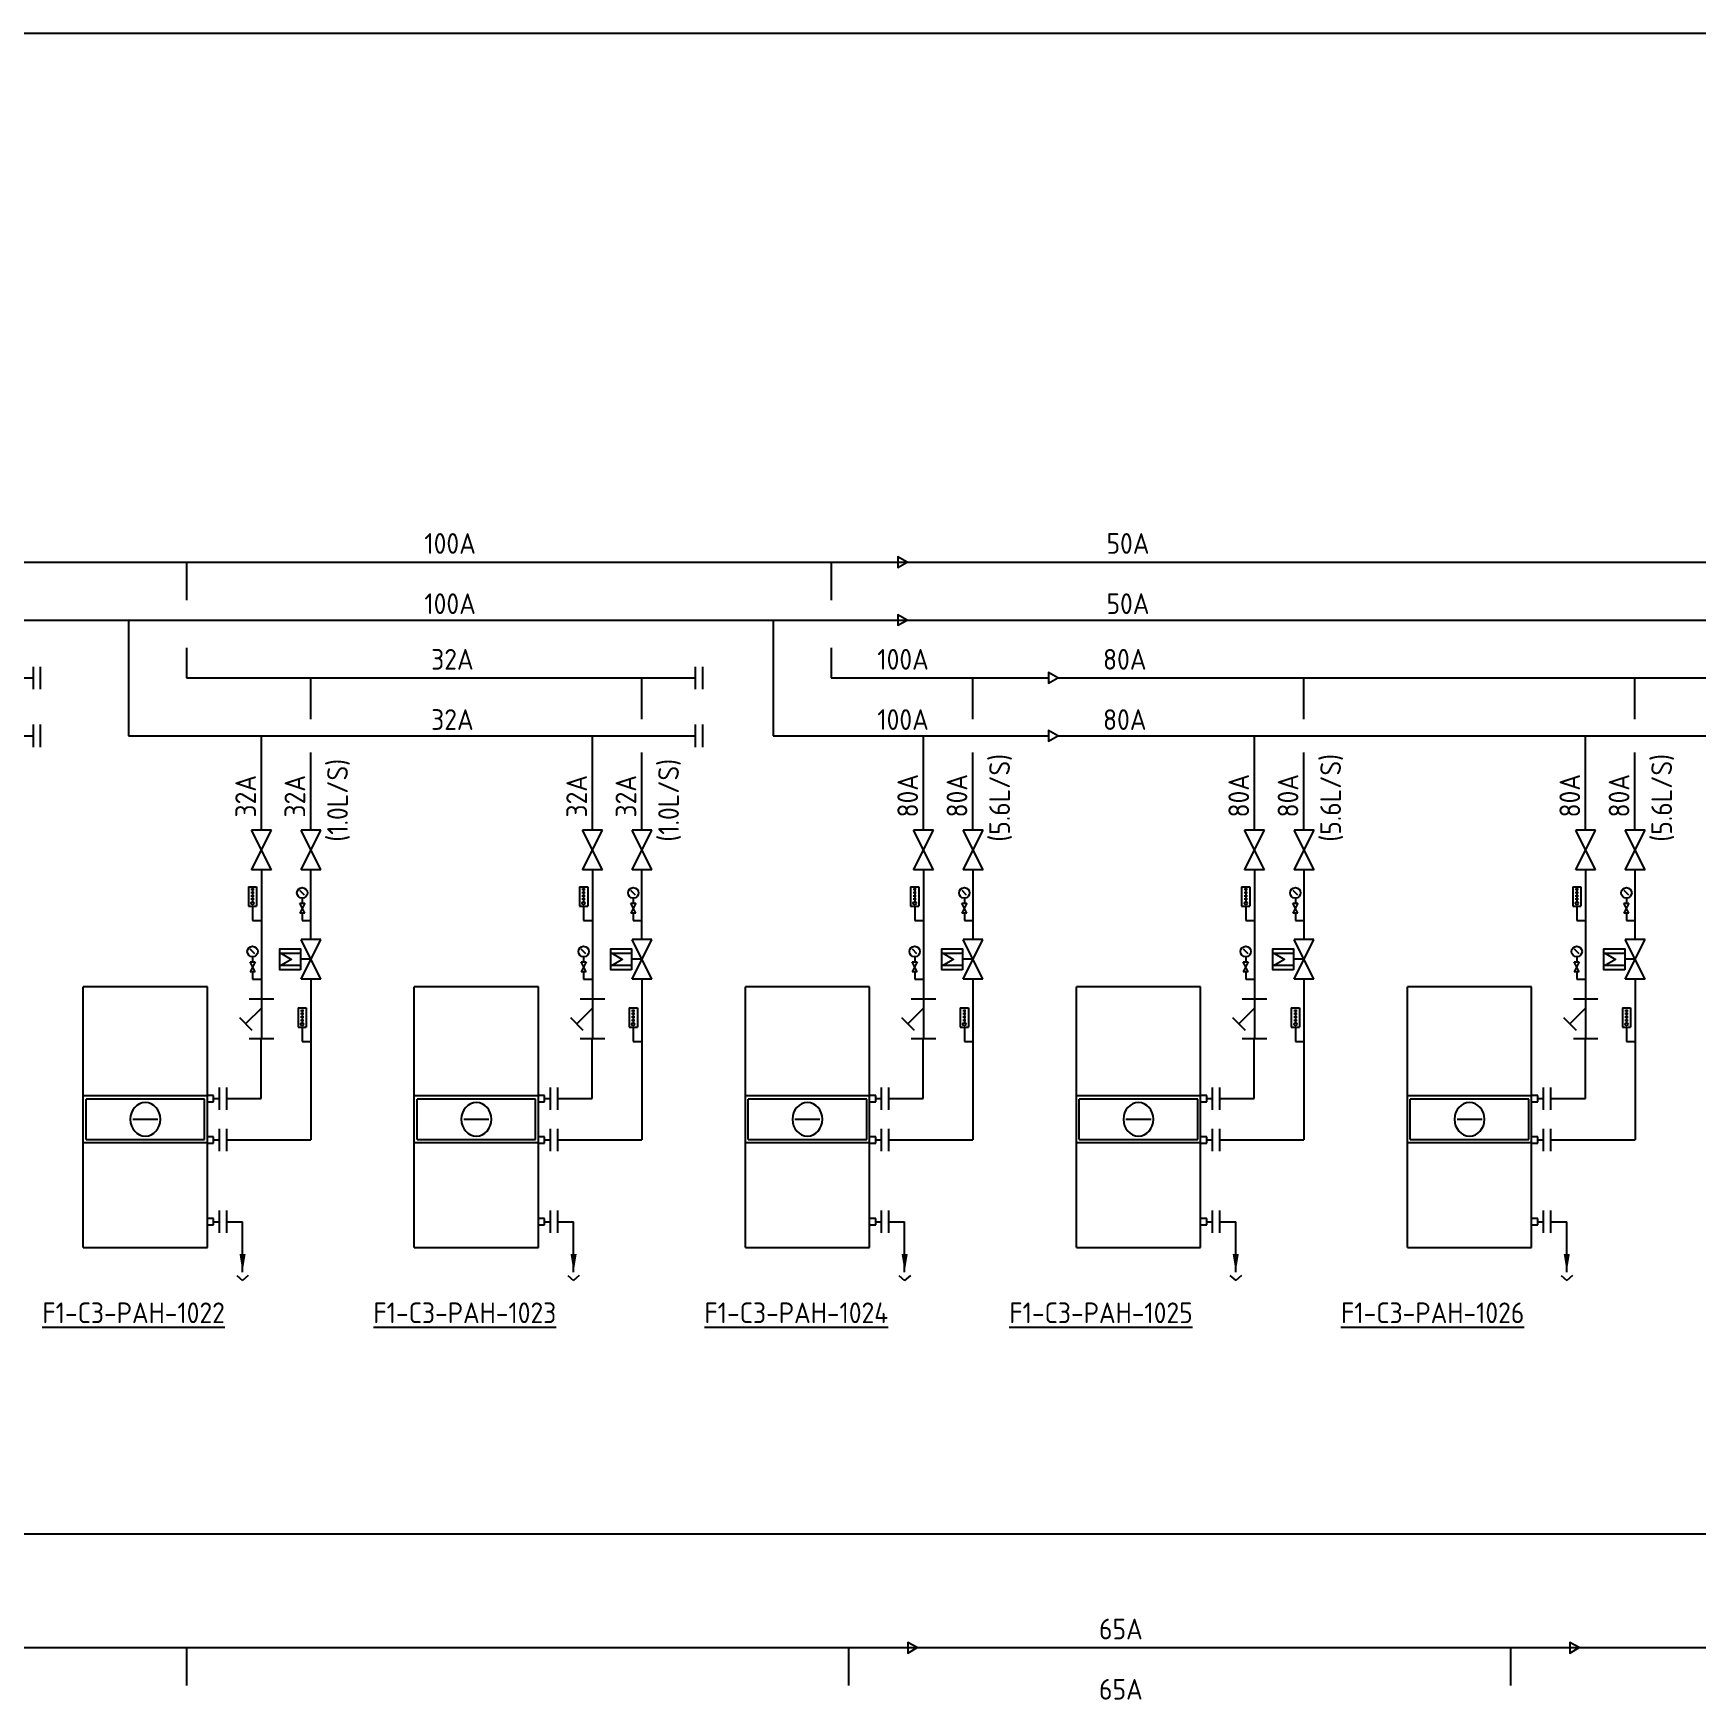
# Model space of a CAD drawing. Extents: x 41398 to 42063, y 84999 to 85463.
# Drawn here: x 41615.4 to 41816.4, y 85258 to 85459.4 of the extents above; entities that cross this region are included whole.
import ezdxf
from ezdxf.enums import TextEntityAlignment as Align

# ---------------------------------------------------------------- set-up
doc = ezdxf.new("R2010")
doc.units = 0
doc.header["$LTSCALE"] = 10
for name, color, linetype in [('A-DETL-01', 1, 'Continuous'), ('M-CWTR-9PIPE-R', 110, 'Continuous'), ('M-CWTR-9PIPE-S', 200, 'Continuous'), ('M-CWTR-TEXT', 3, 'Continuous'), ('M-CWTR-VAVE', 2, 'Continuous'), ('M-HVAC-CPIPE', 4, 'Continuous'), ('M-HVAC-EQPM', 22, 'Continuous'), ('M-HVAC-EQPM-TEXT', 4, 'Continuous'), ('M-PIPE-FITTING', 2, 'Continuous'), ('U-CDA-TXT', 4, 'Continuous'), ('U-CDA-V', 3, 'Continuous'), ('U-CH-V', 3, 'Continuous')]:
    doc.layers.add(name, color=color, linetype=linetype)
doc.styles.add('AA-TXT', font='isocp.shx', dxfattribs={"width": 0.8, "bigfont": 'chineset.shx'})

# ---------------------------------------------------------------- blocks, each defined once
blk = doc.blocks.new('A$C5D640173')
at = {"layer": 'U-CDA-V'}
for p, q in [((0, 0), (0, 2.72)), ((0.88, 0), (0.88, 2.72))]:
    blk.add_line(p, q, dxfattribs=at)

msp = doc.modelspace()

# ---------------------------------------------------------------- linework, layer by layer
at = {"layer": 'A-DETL-01', "linetype": 'Continuous'}
for p, q in [((41416.51, 85459.35), (42061.61, 85459.35)), ((41416.51, 85278.04), (42061.61, 85278.04))]:
    msp.add_line(p, q, dxfattribs=at)
at = {"layer": 'M-CWTR-9PIPE-R'}
for p, q in [((41517.39, 85395.46), (42004.95, 85395.46)), ((41633.9, 85395.46), (41633.9, 85390.87)), ((41711.79, 85395.46), (41711.79, 85390.87)), ((41633.9, 85385.08), (41633.9, 85381.46)), ((41711.79, 85385.08), (41711.79, 85381.46)), ((41553.9, 85381.46), (41615.41, 85381.46)), ((41633.9, 85381.46), (41695.41, 85381.46)), ((41648.93, 85376.46), (41648.93, 85381.46)), ((41688.93, 85376.46), (41688.93, 85381.46)), ((41711.79, 85381.46), (41738.08, 85381.46)), ((41728.93, 85376.46), (41728.93, 85381.46)), ((41739.2, 85381.46), (41817.92, 85381.46)), ((41768.93, 85376.46), (41768.93, 85381.46)), ((41808.93, 85376.46), (41808.93, 85381.46)), ((41648.93, 85363.08), (41648.93, 85372.46)), ((41688.93, 85363.08), (41688.93, 85372.46)), ((41728.93, 85363.08), (41728.93, 85372.46)), ((41768.93, 85363.08), (41768.93, 85372.46)), ((41808.93, 85363.08), (41808.93, 85372.46)), ((41648.95, 85349.86), (41648.95, 85358.29)), ((41688.95, 85349.86), (41688.95, 85358.29)), ((41728.95, 85349.86), (41728.95, 85358.29)), ((41768.95, 85349.86), (41768.95, 85358.29)), ((41808.95, 85349.86), (41808.95, 85358.29)), ((41648.94, 85345.06), (41648.94, 85325.63)), ((41688.94, 85345.06), (41688.94, 85325.63)), ((41728.94, 85345.06), (41728.94, 85325.63)), ((41768.94, 85345.06), (41768.94, 85325.63)), ((41808.94, 85345.06), (41808.94, 85325.63)), ((41638.76, 85325.63), (41648.94, 85325.63)), ((41678.76, 85325.63), (41688.94, 85325.63)), ((41718.76, 85325.63), (41728.94, 85325.63)), ((41758.76, 85325.63), (41768.94, 85325.63)), ((41798.76, 85325.63), (41808.94, 85325.63)), ((41517.64, 85264.29), (41964.95, 85264.29)), ((41633.9, 85264.29), (41633.9, 85259.7)), ((41713.9, 85264.29), (41713.9, 85259.7)), ((41793.9, 85264.29), (41793.9, 85259.7))]:
    msp.add_line(p, q, dxfattribs=at)
for points in [[(41720.98, 85395.46), (41719.87, 85396.1), (41719.87, 85394.82)], [(41739.2, 85381.46), (41738.08, 85382.1), (41738.08, 85380.82)], [(41722.2, 85264.29), (41721.08, 85264.93), (41721.08, 85263.64)], [(41802.2, 85264.29), (41801.08, 85264.93), (41801.08, 85263.64)]]:
    msp.add_lwpolyline(points, close=True, dxfattribs=at)
at = {"layer": 'M-CWTR-9PIPE-S'}
for p, q in [((41514.39, 85388.46), (42004.95, 85388.46)), ((41626.9, 85388.46), (41626.9, 85374.46)), ((41704.79, 85388.46), (41704.79, 85374.46)), ((41546.9, 85374.46), (41615.41, 85374.46)), ((41626.9, 85374.46), (41695.41, 85374.46)), ((41642.96, 85363.08), (41642.96, 85374.46)), ((41682.96, 85363.08), (41682.96, 85374.46)), ((41704.79, 85374.46), (41738.08, 85374.46)), ((41722.96, 85363.08), (41722.96, 85374.46)), ((41739.2, 85374.46), (41817.92, 85374.46)), ((41762.96, 85363.08), (41762.96, 85374.46)), ((41802.96, 85363.08), (41802.96, 85374.46)), ((41642.96, 85358.29), (41642.96, 85342.66)), ((41682.96, 85358.29), (41682.96, 85342.66)), ((41722.96, 85358.29), (41722.96, 85342.66)), ((41762.96, 85358.29), (41762.96, 85342.66)), ((41802.96, 85358.29), (41802.96, 85342.66)), ((41642.94, 85330.63), (41642.94, 85337.86)), ((41682.94, 85330.63), (41682.94, 85337.86)), ((41722.94, 85330.63), (41722.94, 85337.86)), ((41762.94, 85330.63), (41762.94, 85337.86)), ((41802.94, 85330.63), (41802.94, 85337.86)), ((41638.77, 85330.63), (41642.94, 85330.63)), ((41678.77, 85330.63), (41682.94, 85330.63)), ((41718.77, 85330.63), (41722.94, 85330.63)), ((41758.77, 85330.63), (41762.94, 85330.63)), ((41798.77, 85330.63), (41802.94, 85330.63))]:
    msp.add_line(p, q, dxfattribs=at)
for points in [[(41720.98, 85388.46), (41719.87, 85389.1), (41719.87, 85387.82)], [(41739.2, 85374.46), (41738.08, 85375.1), (41738.08, 85373.82)]]:
    msp.add_lwpolyline(points, close=True, dxfattribs=at)
at = {"layer": 'M-CWTR-VAVE'}
for p, q in [((41641.77, 85358.28), (41644.17, 85363.08)), ((41644.17, 85358.28), (41641.77, 85363.08)), ((41644.17, 85363.08), (41641.77, 85363.08)), ((41647.76, 85358.28), (41650.16, 85363.08)), ((41650.16, 85358.28), (41647.76, 85363.08)), ((41650.16, 85363.08), (41647.76, 85363.08)), ((41681.77, 85358.28), (41684.17, 85363.08)), ((41684.17, 85358.28), (41681.77, 85363.08)), ((41684.17, 85363.08), (41681.77, 85363.08)), ((41687.76, 85358.28), (41690.16, 85363.08)), ((41690.16, 85358.28), (41687.76, 85363.08)), ((41690.16, 85363.08), (41687.76, 85363.08)), ((41721.77, 85358.28), (41724.17, 85363.08)), ((41724.17, 85358.28), (41721.77, 85363.08)), ((41724.17, 85363.08), (41721.77, 85363.08)), ((41727.76, 85358.28), (41730.16, 85363.08)), ((41730.16, 85358.28), (41727.76, 85363.08)), ((41730.16, 85363.08), (41727.76, 85363.08)), ((41761.77, 85358.28), (41764.17, 85363.08)), ((41764.17, 85358.28), (41761.77, 85363.08)), ((41764.17, 85363.08), (41761.77, 85363.08)), ((41767.76, 85358.28), (41770.16, 85363.08)), ((41770.16, 85358.28), (41767.76, 85363.08)), ((41770.16, 85363.08), (41767.76, 85363.08)), ((41801.77, 85358.28), (41804.17, 85363.08)), ((41804.17, 85358.28), (41801.77, 85363.08)), ((41804.17, 85363.08), (41801.77, 85363.08)), ((41807.76, 85358.28), (41810.16, 85363.08)), ((41810.16, 85358.28), (41807.76, 85363.08)), ((41810.16, 85363.08), (41807.76, 85363.08)), ((41644.17, 85358.28), (41641.77, 85358.28)), ((41650.16, 85358.28), (41647.76, 85358.28)), ((41684.17, 85358.28), (41681.77, 85358.28)), ((41690.16, 85358.28), (41687.76, 85358.28)), ((41724.17, 85358.28), (41721.77, 85358.28)), ((41730.16, 85358.28), (41727.76, 85358.28)), ((41764.17, 85358.28), (41761.77, 85358.28)), ((41770.16, 85358.28), (41767.76, 85358.28)), ((41804.17, 85358.28), (41801.77, 85358.28)), ((41810.16, 85358.28), (41807.76, 85358.28)), ((41641.41, 85356.24), (41642.39, 85356.24)), ((41641.41, 85356.24), (41642.39, 85356.24)), ((41641.41, 85356.24), (41641.41, 85353.89)), ((41641.41, 85356.24), (41641.41, 85353.89)), ((41641.7, 85355.93), (41642.1, 85355.93)), ((41641.7, 85355.93), (41642.1, 85355.93)), ((41641.7, 85355.53), (41642.1, 85355.53)), ((41641.7, 85355.53), (41642.1, 85355.53)), ((41641.9, 85356.04), (41641.9, 85354.42)), ((41641.9, 85356.04), (41641.9, 85354.42)), ((41642.39, 85356.24), (41642.39, 85353.89)), ((41642.39, 85356.24), (41642.39, 85353.89)), ((41648.18, 85355.22), (41647.62, 85355.77)), ((41681.41, 85356.24), (41682.39, 85356.24)), ((41681.41, 85356.24), (41682.39, 85356.24)), ((41681.41, 85356.24), (41681.41, 85353.89)), ((41681.41, 85356.24), (41681.41, 85353.89)), ((41681.7, 85355.93), (41682.1, 85355.93)), ((41681.7, 85355.93), (41682.1, 85355.93)), ((41681.7, 85355.53), (41682.1, 85355.53)), ((41681.7, 85355.53), (41682.1, 85355.53)), ((41681.9, 85356.04), (41681.9, 85354.42)), ((41681.9, 85356.04), (41681.9, 85354.42)), ((41682.39, 85356.24), (41682.39, 85353.89)), ((41682.39, 85356.24), (41682.39, 85353.89)), ((41688.18, 85355.22), (41687.62, 85355.77)), ((41721.41, 85356.24), (41722.39, 85356.24)), ((41721.41, 85356.24), (41722.39, 85356.24)), ((41721.41, 85356.24), (41721.41, 85353.89)), ((41721.41, 85356.24), (41721.41, 85353.89)), ((41721.7, 85355.93), (41722.1, 85355.93)), ((41721.7, 85355.93), (41722.1, 85355.93)), ((41721.7, 85355.53), (41722.1, 85355.53)), ((41721.7, 85355.53), (41722.1, 85355.53)), ((41721.9, 85356.04), (41721.9, 85354.42)), ((41721.9, 85356.04), (41721.9, 85354.42)), ((41722.39, 85356.24), (41722.39, 85353.89)), ((41722.39, 85356.24), (41722.39, 85353.89)), ((41728.18, 85355.22), (41727.62, 85355.77)), ((41761.41, 85356.24), (41762.39, 85356.24)), ((41761.41, 85356.24), (41762.39, 85356.24)), ((41761.41, 85356.24), (41761.41, 85353.89)), ((41761.41, 85356.24), (41761.41, 85353.89)), ((41761.7, 85355.93), (41762.1, 85355.93)), ((41761.7, 85355.93), (41762.1, 85355.93)), ((41761.7, 85355.53), (41762.1, 85355.53)), ((41761.7, 85355.53), (41762.1, 85355.53)), ((41761.9, 85356.04), (41761.9, 85354.42)), ((41761.9, 85356.04), (41761.9, 85354.42)), ((41762.39, 85356.24), (41762.39, 85353.89)), ((41762.39, 85356.24), (41762.39, 85353.89)), ((41768.18, 85355.22), (41767.62, 85355.77)), ((41801.41, 85356.24), (41802.39, 85356.24)), ((41801.41, 85356.24), (41802.39, 85356.24)), ((41801.41, 85356.24), (41801.41, 85353.89)), ((41801.41, 85356.24), (41801.41, 85353.89)), ((41801.7, 85355.93), (41802.1, 85355.93)), ((41801.7, 85355.93), (41802.1, 85355.93)), ((41801.7, 85355.53), (41802.1, 85355.53)), ((41801.7, 85355.53), (41802.1, 85355.53)), ((41801.9, 85356.04), (41801.9, 85354.42)), ((41801.9, 85356.04), (41801.9, 85354.42)), ((41802.39, 85356.24), (41802.39, 85353.89)), ((41802.39, 85356.24), (41802.39, 85353.89)), ((41808.18, 85355.22), (41807.62, 85355.77)), ((41641.41, 85353.89), (41642.39, 85353.89)), ((41641.41, 85353.89), (41642.39, 85353.89)), ((41641.7, 85355.14), (41642.1, 85355.14)), ((41641.7, 85355.14), (41642.1, 85355.14)), ((41641.7, 85354.75), (41642.1, 85354.75)), ((41641.7, 85354.75), (41642.1, 85354.75)), ((41641.9, 85353.89), (41641.9, 85352.15)), ((41641.9, 85353.89), (41641.9, 85352.15)), ((41648.2, 85354.25), (41647.6, 85353.05)), ((41648.2, 85353.05), (41647.6, 85354.25)), ((41647.6, 85354.25), (41648.2, 85354.25)), ((41647.9, 85354.86), (41647.9, 85354.25)), ((41681.41, 85353.89), (41682.39, 85353.89)), ((41681.41, 85353.89), (41682.39, 85353.89)), ((41681.7, 85355.14), (41682.1, 85355.14)), ((41681.7, 85355.14), (41682.1, 85355.14)), ((41681.7, 85354.75), (41682.1, 85354.75)), ((41681.7, 85354.75), (41682.1, 85354.75)), ((41681.9, 85353.89), (41681.9, 85352.15)), ((41681.9, 85353.89), (41681.9, 85352.15)), ((41688.2, 85354.25), (41687.6, 85353.05)), ((41688.2, 85353.05), (41687.6, 85354.25)), ((41687.6, 85354.25), (41688.2, 85354.25)), ((41687.9, 85354.86), (41687.9, 85354.25)), ((41721.41, 85353.89), (41722.39, 85353.89)), ((41721.41, 85353.89), (41722.39, 85353.89)), ((41721.7, 85355.14), (41722.1, 85355.14)), ((41721.7, 85355.14), (41722.1, 85355.14)), ((41721.7, 85354.75), (41722.1, 85354.75)), ((41721.7, 85354.75), (41722.1, 85354.75)), ((41721.9, 85353.89), (41721.9, 85352.15)), ((41721.9, 85353.89), (41721.9, 85352.15)), ((41728.2, 85354.25), (41727.6, 85353.05)), ((41728.2, 85353.05), (41727.6, 85354.25)), ((41727.6, 85354.25), (41728.2, 85354.25)), ((41727.9, 85354.86), (41727.9, 85354.25)), ((41761.41, 85353.89), (41762.39, 85353.89)), ((41761.41, 85353.89), (41762.39, 85353.89)), ((41761.7, 85355.14), (41762.1, 85355.14)), ((41761.7, 85355.14), (41762.1, 85355.14)), ((41761.7, 85354.75), (41762.1, 85354.75)), ((41761.7, 85354.75), (41762.1, 85354.75)), ((41761.9, 85353.89), (41761.9, 85352.15)), ((41761.9, 85353.89), (41761.9, 85352.15)), ((41768.2, 85354.25), (41767.6, 85353.05)), ((41768.2, 85353.05), (41767.6, 85354.25)), ((41767.6, 85354.25), (41768.2, 85354.25)), ((41767.9, 85354.86), (41767.9, 85354.25)), ((41801.41, 85353.89), (41802.39, 85353.89)), ((41801.41, 85353.89), (41802.39, 85353.89)), ((41801.7, 85355.14), (41802.1, 85355.14)), ((41801.7, 85355.14), (41802.1, 85355.14)), ((41801.7, 85354.75), (41802.1, 85354.75)), ((41801.7, 85354.75), (41802.1, 85354.75)), ((41801.9, 85353.89), (41801.9, 85352.15)), ((41801.9, 85353.89), (41801.9, 85352.15)), ((41808.2, 85354.25), (41807.6, 85353.05)), ((41808.2, 85353.05), (41807.6, 85354.25)), ((41807.6, 85354.25), (41808.2, 85354.25)), ((41807.9, 85354.86), (41807.9, 85354.25)), ((41641.9, 85352.15), (41642.94, 85352.15)), ((41648.2, 85353.05), (41647.6, 85353.05)), ((41647.9, 85353.05), (41647.9, 85352.15)), ((41647.9, 85352.15), (41648.94, 85352.15)), ((41681.9, 85352.15), (41682.94, 85352.15)), ((41688.2, 85353.05), (41687.6, 85353.05)), ((41687.9, 85353.05), (41687.9, 85352.15)), ((41687.9, 85352.15), (41688.94, 85352.15)), ((41721.9, 85352.15), (41722.94, 85352.15)), ((41728.2, 85353.05), (41727.6, 85353.05)), ((41727.9, 85353.05), (41727.9, 85352.15)), ((41727.9, 85352.15), (41728.94, 85352.15)), ((41761.9, 85352.15), (41762.94, 85352.15)), ((41768.2, 85353.05), (41767.6, 85353.05)), ((41767.9, 85353.05), (41767.9, 85352.15)), ((41767.9, 85352.15), (41768.94, 85352.15)), ((41801.9, 85352.15), (41802.94, 85352.15)), ((41808.2, 85353.05), (41807.6, 85353.05)), ((41807.9, 85353.05), (41807.9, 85352.15)), ((41807.9, 85352.15), (41808.94, 85352.15)), ((41647.75, 85345.06), (41650.15, 85349.86)), ((41650.15, 85345.06), (41647.75, 85349.86)), ((41650.15, 85349.86), (41647.75, 85349.86)), ((41687.75, 85345.06), (41690.15, 85349.86)), ((41690.15, 85345.06), (41687.75, 85349.86)), ((41690.15, 85349.86), (41687.75, 85349.86)), ((41727.75, 85345.06), (41730.15, 85349.86)), ((41730.15, 85345.06), (41727.75, 85349.86)), ((41730.15, 85349.86), (41727.75, 85349.86)), ((41767.75, 85345.06), (41770.15, 85349.86)), ((41770.15, 85345.06), (41767.75, 85349.86)), ((41770.15, 85349.86), (41767.75, 85349.86)), ((41807.75, 85345.06), (41810.15, 85349.86)), ((41810.15, 85345.06), (41807.75, 85349.86)), ((41810.15, 85349.86), (41807.75, 85349.86)), ((41642.18, 85348.12), (41641.62, 85348.68)), ((41641.9, 85347.76), (41641.9, 85347.16)), ((41682.18, 85348.12), (41681.62, 85348.68)), ((41681.9, 85347.76), (41681.9, 85347.16)), ((41722.18, 85348.12), (41721.62, 85348.68)), ((41721.9, 85347.76), (41721.9, 85347.16)), ((41762.18, 85348.12), (41761.62, 85348.68)), ((41761.9, 85347.76), (41761.9, 85347.16)), ((41802.18, 85348.12), (41801.62, 85348.68)), ((41801.9, 85347.76), (41801.9, 85347.16)), ((41642.2, 85347.16), (41641.6, 85345.96)), ((41642.2, 85345.96), (41641.6, 85347.16)), ((41641.6, 85347.16), (41642.2, 85347.16)), ((41642.2, 85345.96), (41641.6, 85345.96)), ((41641.9, 85345.96), (41641.9, 85345.06)), ((41682.2, 85347.16), (41681.6, 85345.96)), ((41682.2, 85345.96), (41681.6, 85347.16)), ((41681.6, 85347.16), (41682.2, 85347.16)), ((41682.2, 85345.96), (41681.6, 85345.96)), ((41681.9, 85345.96), (41681.9, 85345.06)), ((41722.2, 85347.16), (41721.6, 85345.96)), ((41722.2, 85345.96), (41721.6, 85347.16)), ((41721.6, 85347.16), (41722.2, 85347.16)), ((41722.2, 85345.96), (41721.6, 85345.96)), ((41721.9, 85345.96), (41721.9, 85345.06)), ((41762.2, 85347.16), (41761.6, 85345.96)), ((41762.2, 85345.96), (41761.6, 85347.16)), ((41761.6, 85347.16), (41762.2, 85347.16)), ((41762.2, 85345.96), (41761.6, 85345.96)), ((41761.9, 85345.96), (41761.9, 85345.06)), ((41802.2, 85347.16), (41801.6, 85345.96)), ((41802.2, 85345.96), (41801.6, 85347.16)), ((41801.6, 85347.16), (41802.2, 85347.16)), ((41802.2, 85345.96), (41801.6, 85345.96)), ((41801.9, 85345.96), (41801.9, 85345.06)), ((41641.9, 85345.06), (41642.94, 85345.06)), ((41650.15, 85345.06), (41647.75, 85345.06)), ((41681.9, 85345.06), (41682.94, 85345.06)), ((41690.15, 85345.06), (41687.75, 85345.06)), ((41721.9, 85345.06), (41722.94, 85345.06)), ((41730.15, 85345.06), (41727.75, 85345.06)), ((41761.9, 85345.06), (41762.94, 85345.06)), ((41770.15, 85345.06), (41767.75, 85345.06)), ((41801.9, 85345.06), (41802.94, 85345.06)), ((41810.15, 85345.06), (41807.75, 85345.06)), ((41642.96, 85341.56), (41641.06, 85339.66)), ((41644.46, 85342.66), (41641.49, 85342.66)), ((41642.96, 85342.66), (41642.96, 85337.86)), ((41647.41, 85341.61), (41648.39, 85341.61)), ((41647.41, 85341.61), (41648.39, 85341.61)), ((41647.41, 85341.61), (41647.41, 85339.26)), ((41647.41, 85341.61), (41647.41, 85339.26)), ((41647.7, 85341.29), (41648.1, 85341.29)), ((41647.7, 85341.29), (41648.1, 85341.29)), ((41647.9, 85341.41), (41647.9, 85339.79)), ((41647.9, 85341.41), (41647.9, 85339.79)), ((41648.39, 85341.61), (41648.39, 85339.26)), ((41648.39, 85341.61), (41648.39, 85339.26)), ((41682.96, 85341.56), (41681.06, 85339.66)), ((41684.46, 85342.66), (41681.49, 85342.66)), ((41682.96, 85342.66), (41682.96, 85337.86)), ((41687.41, 85341.61), (41688.39, 85341.61)), ((41687.41, 85341.61), (41688.39, 85341.61)), ((41687.41, 85341.61), (41687.41, 85339.26)), ((41687.41, 85341.61), (41687.41, 85339.26)), ((41687.7, 85341.29), (41688.1, 85341.29)), ((41687.7, 85341.29), (41688.1, 85341.29)), ((41687.9, 85341.41), (41687.9, 85339.79)), ((41687.9, 85341.41), (41687.9, 85339.79)), ((41688.39, 85341.61), (41688.39, 85339.26)), ((41688.39, 85341.61), (41688.39, 85339.26)), ((41722.96, 85341.56), (41721.06, 85339.66)), ((41724.46, 85342.66), (41721.49, 85342.66)), ((41722.96, 85342.66), (41722.96, 85337.86)), ((41727.41, 85341.61), (41728.39, 85341.61)), ((41727.41, 85341.61), (41728.39, 85341.61)), ((41727.41, 85341.61), (41727.41, 85339.26)), ((41727.41, 85341.61), (41727.41, 85339.26)), ((41727.7, 85341.29), (41728.1, 85341.29)), ((41727.7, 85341.29), (41728.1, 85341.29)), ((41727.9, 85341.41), (41727.9, 85339.79)), ((41727.9, 85341.41), (41727.9, 85339.79)), ((41728.39, 85341.61), (41728.39, 85339.26)), ((41728.39, 85341.61), (41728.39, 85339.26)), ((41762.96, 85341.56), (41761.06, 85339.66)), ((41764.46, 85342.66), (41761.49, 85342.66)), ((41762.96, 85342.66), (41762.96, 85337.86)), ((41767.41, 85341.61), (41768.39, 85341.61)), ((41767.41, 85341.61), (41768.39, 85341.61)), ((41767.41, 85341.61), (41767.41, 85339.26)), ((41767.41, 85341.61), (41767.41, 85339.26)), ((41767.7, 85341.29), (41768.1, 85341.29)), ((41767.7, 85341.29), (41768.1, 85341.29)), ((41767.9, 85341.41), (41767.9, 85339.79)), ((41767.9, 85341.41), (41767.9, 85339.79)), ((41768.39, 85341.61), (41768.39, 85339.26)), ((41768.39, 85341.61), (41768.39, 85339.26)), ((41802.96, 85341.56), (41801.06, 85339.66)), ((41804.46, 85342.66), (41801.49, 85342.66)), ((41802.96, 85342.66), (41802.96, 85337.86)), ((41807.41, 85341.61), (41808.39, 85341.61)), ((41807.41, 85341.61), (41808.39, 85341.61)), ((41807.41, 85341.61), (41807.41, 85339.26)), ((41807.41, 85341.61), (41807.41, 85339.26)), ((41807.7, 85341.29), (41808.1, 85341.29)), ((41807.7, 85341.29), (41808.1, 85341.29)), ((41807.9, 85341.41), (41807.9, 85339.79)), ((41807.9, 85341.41), (41807.9, 85339.79)), ((41808.39, 85341.61), (41808.39, 85339.26)), ((41808.39, 85341.61), (41808.39, 85339.26)), ((41640.3, 85340.42), (41641.82, 85338.9)), ((41647.41, 85339.26), (41648.39, 85339.26)), ((41647.41, 85339.26), (41648.39, 85339.26)), ((41647.7, 85340.9), (41648.1, 85340.9)), ((41647.7, 85340.9), (41648.1, 85340.9)), ((41647.7, 85340.51), (41648.1, 85340.51)), ((41647.7, 85340.51), (41648.1, 85340.51)), ((41647.7, 85340.12), (41648.1, 85340.12)), ((41647.7, 85340.12), (41648.1, 85340.12)), ((41647.9, 85339.26), (41647.9, 85337.52)), ((41647.9, 85339.26), (41647.9, 85337.52)), ((41680.3, 85340.42), (41681.82, 85338.9)), ((41687.41, 85339.26), (41688.39, 85339.26)), ((41687.41, 85339.26), (41688.39, 85339.26)), ((41687.7, 85340.9), (41688.1, 85340.9)), ((41687.7, 85340.9), (41688.1, 85340.9)), ((41687.7, 85340.51), (41688.1, 85340.51)), ((41687.7, 85340.51), (41688.1, 85340.51)), ((41687.7, 85340.12), (41688.1, 85340.12)), ((41687.7, 85340.12), (41688.1, 85340.12)), ((41687.9, 85339.26), (41687.9, 85337.52)), ((41687.9, 85339.26), (41687.9, 85337.52)), ((41720.3, 85340.42), (41721.82, 85338.9)), ((41727.41, 85339.26), (41728.39, 85339.26)), ((41727.41, 85339.26), (41728.39, 85339.26)), ((41727.7, 85340.9), (41728.1, 85340.9)), ((41727.7, 85340.9), (41728.1, 85340.9)), ((41727.7, 85340.51), (41728.1, 85340.51)), ((41727.7, 85340.51), (41728.1, 85340.51)), ((41727.7, 85340.12), (41728.1, 85340.12)), ((41727.7, 85340.12), (41728.1, 85340.12)), ((41727.9, 85339.26), (41727.9, 85337.52)), ((41727.9, 85339.26), (41727.9, 85337.52)), ((41760.3, 85340.42), (41761.82, 85338.9)), ((41767.41, 85339.26), (41768.39, 85339.26)), ((41767.41, 85339.26), (41768.39, 85339.26)), ((41767.7, 85340.9), (41768.1, 85340.9)), ((41767.7, 85340.9), (41768.1, 85340.9)), ((41767.7, 85340.51), (41768.1, 85340.51)), ((41767.7, 85340.51), (41768.1, 85340.51)), ((41767.7, 85340.12), (41768.1, 85340.12)), ((41767.7, 85340.12), (41768.1, 85340.12)), ((41767.9, 85339.26), (41767.9, 85337.52)), ((41767.9, 85339.26), (41767.9, 85337.52)), ((41800.3, 85340.42), (41801.82, 85338.9)), ((41807.41, 85339.26), (41808.39, 85339.26)), ((41807.41, 85339.26), (41808.39, 85339.26)), ((41807.7, 85340.9), (41808.1, 85340.9)), ((41807.7, 85340.9), (41808.1, 85340.9)), ((41807.7, 85340.51), (41808.1, 85340.51)), ((41807.7, 85340.51), (41808.1, 85340.51)), ((41807.7, 85340.12), (41808.1, 85340.12)), ((41807.7, 85340.12), (41808.1, 85340.12)), ((41807.9, 85339.26), (41807.9, 85337.52)), ((41807.9, 85339.26), (41807.9, 85337.52)), ((41644.46, 85337.86), (41641.49, 85337.86)), ((41647.9, 85337.52), (41648.94, 85337.52)), ((41684.46, 85337.86), (41681.49, 85337.86)), ((41687.9, 85337.52), (41688.94, 85337.52)), ((41724.46, 85337.86), (41721.49, 85337.86)), ((41727.9, 85337.52), (41728.94, 85337.52)), ((41764.46, 85337.86), (41761.49, 85337.86)), ((41767.9, 85337.52), (41768.94, 85337.52)), ((41804.46, 85337.86), (41801.49, 85337.86)), ((41807.9, 85337.52), (41808.94, 85337.52))]:
    msp.add_line(p, q, dxfattribs=at)
for centre, radius in [((41647.9, 85355.49), 0.637), ((41687.9, 85355.49), 0.637), ((41727.9, 85355.49), 0.637), ((41767.9, 85355.49), 0.637), ((41807.9, 85355.49), 0.637), ((41641.9, 85354.25), 0.174), ((41641.9, 85354.25), 0.174), ((41681.9, 85354.25), 0.174), ((41681.9, 85354.25), 0.174), ((41721.9, 85354.25), 0.174), ((41721.9, 85354.25), 0.174), ((41761.9, 85354.25), 0.174), ((41761.9, 85354.25), 0.174), ((41801.9, 85354.25), 0.174), ((41801.9, 85354.25), 0.174), ((41641.9, 85348.4), 0.637), ((41681.9, 85348.4), 0.637), ((41721.9, 85348.4), 0.637), ((41761.9, 85348.4), 0.637), ((41801.9, 85348.4), 0.637), ((41647.9, 85339.62), 0.174), ((41647.9, 85339.62), 0.174), ((41687.9, 85339.62), 0.174), ((41687.9, 85339.62), 0.174), ((41727.9, 85339.62), 0.174), ((41727.9, 85339.62), 0.174), ((41767.9, 85339.62), 0.174), ((41767.9, 85339.62), 0.174), ((41807.9, 85339.62), 0.174), ((41807.9, 85339.62), 0.174)]:
    msp.add_circle(centre, radius, dxfattribs=at)
at = {"layer": 'M-HVAC-CPIPE'}
for p, q in [((41638.77, 85315.76), (41640.69, 85315.76)), ((41640.69, 85309.64), (41640.69, 85315.76)), ((41678.77, 85315.76), (41680.69, 85315.76)), ((41680.69, 85309.64), (41680.69, 85315.76)), ((41718.77, 85315.76), (41720.69, 85315.76)), ((41720.69, 85309.64), (41720.69, 85315.76)), ((41758.77, 85315.76), (41760.69, 85315.76)), ((41760.69, 85309.64), (41760.69, 85315.76)), ((41798.77, 85315.76), (41800.69, 85315.76)), ((41800.69, 85309.64), (41800.69, 85315.76))]:
    msp.add_line(p, q, dxfattribs=at)
at = {"layer": 'M-HVAC-EQPM'}
for p, q in [((41621.44, 85312.62), (41621.44, 85344.13)), ((41636.44, 85344.13), (41621.44, 85344.13)), ((41636.44, 85312.62), (41636.44, 85344.13)), ((41661.44, 85312.62), (41661.44, 85344.13)), ((41676.44, 85344.13), (41661.44, 85344.13)), ((41676.44, 85312.62), (41676.44, 85344.13)), ((41701.44, 85312.62), (41701.44, 85344.13)), ((41716.44, 85344.13), (41701.44, 85344.13)), ((41716.44, 85312.62), (41716.44, 85344.13)), ((41741.44, 85312.62), (41741.44, 85344.13)), ((41756.44, 85344.13), (41741.44, 85344.13)), ((41756.44, 85312.62), (41756.44, 85344.13)), ((41781.44, 85312.62), (41781.44, 85344.13)), ((41796.44, 85344.13), (41781.44, 85344.13)), ((41796.44, 85312.62), (41796.44, 85344.13)), ((41636.44, 85330.95), (41621.44, 85330.95)), ((41621.78, 85325.68), (41621.78, 85330.57)), ((41636.1, 85330.57), (41621.78, 85330.57)), ((41636.1, 85325.68), (41636.1, 85330.57)), ((41637.19, 85331.01), (41636.44, 85331.01)), ((41636.44, 85330.25), (41637.19, 85330.25)), ((41637.19, 85330.25), (41637.19, 85331.01)), ((41637.19, 85330.63), (41637.89, 85330.63)), ((41676.44, 85330.95), (41661.44, 85330.95)), ((41661.78, 85325.68), (41661.78, 85330.57)), ((41676.1, 85330.57), (41661.78, 85330.57)), ((41676.1, 85325.68), (41676.1, 85330.57)), ((41677.19, 85331.01), (41676.44, 85331.01)), ((41676.44, 85330.25), (41677.19, 85330.25)), ((41677.19, 85330.25), (41677.19, 85331.01)), ((41677.19, 85330.63), (41677.89, 85330.63)), ((41716.44, 85330.95), (41701.44, 85330.95)), ((41701.78, 85325.68), (41701.78, 85330.57)), ((41716.1, 85330.57), (41701.78, 85330.57)), ((41716.1, 85325.68), (41716.1, 85330.57)), ((41717.19, 85331.01), (41716.44, 85331.01)), ((41716.44, 85330.25), (41717.19, 85330.25)), ((41717.19, 85330.25), (41717.19, 85331.01)), ((41717.19, 85330.63), (41717.89, 85330.63)), ((41756.44, 85330.95), (41741.44, 85330.95)), ((41741.78, 85325.68), (41741.78, 85330.57)), ((41756.1, 85330.57), (41741.78, 85330.57)), ((41756.1, 85325.68), (41756.1, 85330.57)), ((41757.19, 85331.01), (41756.44, 85331.01)), ((41756.44, 85330.25), (41757.19, 85330.25)), ((41757.19, 85330.25), (41757.19, 85331.01)), ((41757.19, 85330.63), (41757.89, 85330.63)), ((41796.44, 85330.95), (41781.44, 85330.95)), ((41781.78, 85325.68), (41781.78, 85330.57)), ((41796.1, 85330.57), (41781.78, 85330.57)), ((41796.1, 85325.68), (41796.1, 85330.57)), ((41797.19, 85331.01), (41796.44, 85331.01)), ((41796.44, 85330.25), (41797.19, 85330.25)), ((41797.19, 85330.25), (41797.19, 85331.01)), ((41797.19, 85330.63), (41797.89, 85330.63)), ((41627.43, 85328.13), (41630.46, 85328.13)), ((41667.43, 85328.13), (41670.46, 85328.13)), ((41707.43, 85328.13), (41710.46, 85328.13)), ((41747.43, 85328.13), (41750.46, 85328.13)), ((41787.43, 85328.13), (41790.46, 85328.13)), ((41621.44, 85325.31), (41636.44, 85325.31)), ((41621.78, 85325.68), (41636.1, 85325.68)), ((41637.19, 85326.01), (41636.44, 85326.01)), ((41636.44, 85325.25), (41637.19, 85325.25)), ((41637.19, 85325.25), (41637.19, 85326.01)), ((41637.19, 85325.63), (41637.89, 85325.63)), ((41661.44, 85325.31), (41676.44, 85325.31)), ((41661.78, 85325.68), (41676.1, 85325.68)), ((41677.19, 85326.01), (41676.44, 85326.01)), ((41676.44, 85325.25), (41677.19, 85325.25)), ((41677.19, 85325.25), (41677.19, 85326.01)), ((41677.19, 85325.63), (41677.89, 85325.63)), ((41701.44, 85325.31), (41716.44, 85325.31)), ((41701.78, 85325.68), (41716.1, 85325.68)), ((41717.19, 85326.01), (41716.44, 85326.01)), ((41716.44, 85325.25), (41717.19, 85325.25)), ((41717.19, 85325.25), (41717.19, 85326.01)), ((41717.19, 85325.63), (41717.89, 85325.63)), ((41741.44, 85325.31), (41756.44, 85325.31)), ((41741.78, 85325.68), (41756.1, 85325.68)), ((41757.19, 85326.01), (41756.44, 85326.01)), ((41756.44, 85325.25), (41757.19, 85325.25)), ((41757.19, 85325.25), (41757.19, 85326.01)), ((41757.19, 85325.63), (41757.89, 85325.63)), ((41781.44, 85325.31), (41796.44, 85325.31)), ((41781.78, 85325.68), (41796.1, 85325.68)), ((41797.19, 85326.01), (41796.44, 85326.01)), ((41796.44, 85325.25), (41797.19, 85325.25)), ((41797.19, 85325.25), (41797.19, 85326.01)), ((41797.19, 85325.63), (41797.89, 85325.63)), ((41637.19, 85316.14), (41636.44, 85316.14)), ((41636.44, 85315.38), (41637.19, 85315.38)), ((41637.19, 85315.38), (41637.19, 85316.14)), ((41637.19, 85315.76), (41637.89, 85315.76)), ((41677.19, 85316.14), (41676.44, 85316.14)), ((41676.44, 85315.38), (41677.19, 85315.38)), ((41677.19, 85315.38), (41677.19, 85316.14)), ((41677.19, 85315.76), (41677.89, 85315.76)), ((41717.19, 85316.14), (41716.44, 85316.14)), ((41716.44, 85315.38), (41717.19, 85315.38)), ((41717.19, 85315.38), (41717.19, 85316.14)), ((41717.19, 85315.76), (41717.89, 85315.76)), ((41757.19, 85316.14), (41756.44, 85316.14)), ((41756.44, 85315.38), (41757.19, 85315.38)), ((41757.19, 85315.38), (41757.19, 85316.14)), ((41757.19, 85315.76), (41757.89, 85315.76)), ((41797.19, 85316.14), (41796.44, 85316.14)), ((41796.44, 85315.38), (41797.19, 85315.38)), ((41797.19, 85315.38), (41797.19, 85316.14)), ((41797.19, 85315.76), (41797.89, 85315.76)), ((41621.44, 85312.62), (41636.44, 85312.62)), ((41661.44, 85312.62), (41676.44, 85312.62)), ((41701.44, 85312.62), (41716.44, 85312.62)), ((41741.44, 85312.62), (41756.44, 85312.62)), ((41781.44, 85312.62), (41796.44, 85312.62))]:
    msp.add_line(p, q, dxfattribs=at)
at = {"layer": 'M-HVAC-EQPM', "extrusion": (0, 0, -1)}
for centre in [(41628.94, 85328.13), (41668.94, 85328.13), (41708.94, 85328.13), (41748.94, 85328.13), (41788.94, 85328.13)]:
    msp.add_ellipse(centre, major_axis=(0, 2.02), ratio=0.9, start_param=-1.570796, end_param=4.712389, dxfattribs=at)
at = {"layer": 'M-PIPE-FITTING', "ltscale": 0.1}
for p, q in [((41648.95, 85347.46), (41647.69, 85347.46)), ((41688.95, 85347.46), (41687.69, 85347.46)), ((41728.95, 85347.46), (41727.69, 85347.46)), ((41768.95, 85347.46), (41767.69, 85347.46)), ((41808.95, 85347.46), (41807.69, 85347.46))]:
    msp.add_line(p, q, dxfattribs=at)
for points in [[(41647.69, 85346.21), (41645.19, 85346.21), (41645.19, 85348.71), (41647.69, 85348.71)], [(41687.69, 85346.21), (41685.19, 85346.21), (41685.19, 85348.71), (41687.69, 85348.71)], [(41727.69, 85346.21), (41725.19, 85346.21), (41725.19, 85348.71), (41727.69, 85348.71)], [(41767.69, 85346.21), (41765.19, 85346.21), (41765.19, 85348.71), (41767.69, 85348.71)], [(41807.69, 85346.21), (41805.19, 85346.21), (41805.19, 85348.71), (41807.69, 85348.71)]]:
    msp.add_lwpolyline(points, close=True, dxfattribs=at)
at = {"layer": 'U-CH-V'}
for p, q in [((41640, 85309.27), (41640.69, 85308.64)), ((41641.38, 85309.27), (41640.69, 85308.64)), ((41680, 85309.27), (41680.69, 85308.64)), ((41681.38, 85309.27), (41680.69, 85308.64)), ((41720, 85309.27), (41720.69, 85308.64)), ((41721.38, 85309.27), (41720.69, 85308.64)), ((41760, 85309.27), (41760.69, 85308.64)), ((41761.38, 85309.27), (41760.69, 85308.64)), ((41800, 85309.27), (41800.69, 85308.64)), ((41801.38, 85309.27), (41800.69, 85308.64))]:
    msp.add_line(p, q, dxfattribs=at)
for points in [[(41640.69, 85309.64, 0, 0.737, 0), (41640.69, 85311.86, 0, 0, 0)], [(41680.69, 85309.64, 0, 0.737, 0), (41680.69, 85311.86, 0, 0, 0)], [(41720.69, 85309.64, 0, 0.737, 0), (41720.69, 85311.86, 0, 0, 0)], [(41760.69, 85309.64, 0, 0.737, 0), (41760.69, 85311.86, 0, 0, 0)], [(41800.69, 85309.64, 0, 0.737, 0), (41800.69, 85311.86, 0, 0, 0)]]:
    msp.add_lwpolyline(points, format="xyseb", dxfattribs=at)

# ---------------------------------------------------------------- block references
at = {"layer": 'U-CDA-TXT'}
for p in [(41615.41, 85380.1), (41695.41, 85380.1), (41615.41, 85373.1), (41695.41, 85373.1), (41637.89, 85329.27), (41677.89, 85329.27), (41717.89, 85329.27), (41757.89, 85329.27), (41797.89, 85329.27), (41637.89, 85324.27), (41677.89, 85324.27), (41717.89, 85324.27), (41757.89, 85324.27), (41797.89, 85324.27), (41637.89, 85314.4), (41677.89, 85314.4), (41717.89, 85314.4), (41757.89, 85314.4), (41797.89, 85314.4)]:
    msp.add_blockref('A$C5D640173', p, dxfattribs=at)

# ---------------------------------------------------------------- texts
at = {"layer": 'DEFPOINTS', "style": 'AA-TXT'}
for s, p in [('(1.0L/S)', (41652.16, 85361.67)), ('(1.0L/S)', (41692.16, 85361.67)), ('(5.6L/S)', (41732.16, 85361.67)), ('(5.6L/S)', (41772.16, 85361.67)), ('(5.6L/S)', (41812.16, 85361.67))]:
    msp.add_text(s, height=2.5, rotation=90, dxfattribs=at).set_placement(p, align=Align.MIDDLE_LEFT)
at = {"layer": 'M-CWTR-TEXT', "style": 'AA-TXT'}
for s, p in [('100A', (41662.66, 85396.46)), ('50A', (41745.08, 85396.46)), ('100A', (41662.66, 85389.18)), ('50A', (41745.08, 85389.18)), ('32A', (41663.48, 85382.46)), ('100A', (41717.39, 85382.46)), ('80A', (41744.66, 85382.46)), ('32A', (41663.48, 85375.18)), ('100A', (41717.39, 85375.18)), ('80A', (41744.66, 85375.18)), ('65A', (41744.18, 85265.29)), ('65A', (41744.18, 85258.01))]:
    msp.add_text(s, height=2.5, dxfattribs=at).set_placement(p)
for s, p in [('32A', (41642.31, 85364.6)), ('32A', (41648.26, 85364.6)), ('32A', (41682.31, 85364.6)), ('32A', (41688.26, 85364.6)), ('80A', (41722.31, 85364.6)), ('80A', (41728.26, 85364.6)), ('80A', (41762.31, 85364.6)), ('80A', (41768.26, 85364.6)), ('80A', (41802.31, 85364.6)), ('80A', (41808.26, 85364.6))]:
    msp.add_text(s, height=2.5, rotation=90, dxfattribs=at).set_placement(p)
at = {"layer": 'M-HVAC-EQPM-TEXT', "style": 'AA-TXT'}
for s, p in [('%%UF1-C3-PAH-1022', (41616.49, 85304.75)), ('%%UF1-C3-PAH-1023', (41656.49, 85304.75)), ('%%UF1-C3-PAH-1024', (41696.49, 85304.75)), ('%%UF1-C3-PAH-1025', (41733.33, 85304.75)), ('%%UF1-C3-PAH-1026', (41773.41, 85304.75))]:
    msp.add_text(s, height=2.5, dxfattribs=at).set_placement(p, align=Align.MIDDLE_LEFT)
at = {"layer": 'M-PIPE-FITTING', "ltscale": 0.1, "style": 'AA-TXT'}
for p in [(41646.44, 85347.46), (41686.44, 85347.46), (41726.44, 85347.46), (41766.44, 85347.46), (41806.44, 85347.46)]:
    msp.add_text('M', height=2.5, rotation=90, dxfattribs=at).set_placement(p, align=Align.MIDDLE)

doc.saveas('drawing.dxf')
